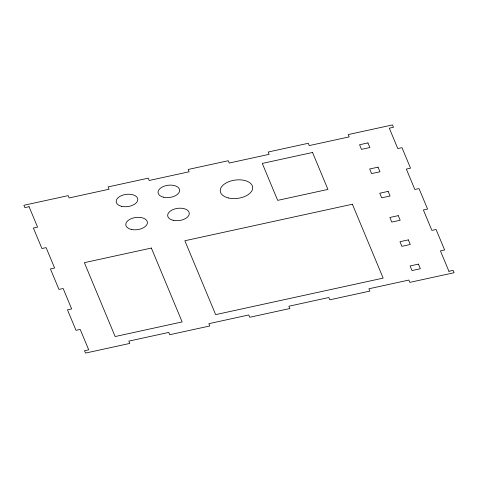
<?xml version="1.0" encoding="UTF-8"?>
<svg xmlns="http://www.w3.org/2000/svg" width="478" height="478" viewBox="0 0 478 478"><rect width="100%" height="100%" fill="white"/><g stroke="black" fill="none" stroke-linecap="round" stroke-linejoin="round"><path stroke-width="0.72" d="M29.068 206.717L24.88 207.631L23.9 205.277L68.187 195.621L69.149 197.934L109.086 189.222L108.118 186.916L148.216 178.174L149.178 180.481L189.115 171.775L188.153 169.469L228.251 160.728L229.213 163.034L269.15 154.328L268.188 152.022L308.28 143.281L309.242 145.587L349.179 136.881L348.217 134.575L392.504 124.919L393.484 127.273L389.295 128.182L397.798 148.586L401.986 147.678L410.53 168.172L406.342 169.081L414.844 189.485L419.033 188.577L427.571 209.065L423.383 209.979L431.885 230.384L436.073 229.47L444.618 249.964L440.429 250.878L448.95 271.331M448.932 271.283L453.12 270.369L454.1 272.723L409.813 282.379L408.851 280.066L368.914 288.778L369.882 291.084L329.784 299.826L328.822 297.519L288.885 306.225L289.847 308.531L249.749 317.273L248.787 314.966L208.85 323.672L209.812 325.978L169.72 334.72L168.758 332.413L128.821 341.119L129.783 343.425L85.496 353.081L84.516 350.727L88.705 349.818L80.202 329.414L76.014 330.322L67.47 309.828L71.658 308.919L63.156 288.515L58.967 289.423L50.429 268.935L54.617 268.021L46.115 247.616L41.927 248.53L33.382 228.036L37.571 227.122L29.05 206.669M312.534 152.476L262.279 163.428L277.676 200.372L327.932 189.413L312.534 152.476M367.94 142.916L359.564 144.738L361.488 149.357L369.864 147.535L367.94 142.916M378.038 167.157L369.667 168.985L371.591 173.598L379.962 171.775L378.038 167.157M388.142 191.397L379.765 193.226L381.689 197.844L390.066 196.016L388.142 191.397M151.365 248.052L84.361 262.661L115.15 336.542L182.154 321.933L151.365 248.052M352.376 204.231L184.867 240.751L215.656 314.632L383.165 278.112L352.376 204.231M398.246 215.644L389.869 217.466L391.793 222.085L400.17 220.256L398.246 215.644M408.349 239.884L399.972 241.707L401.896 246.325L410.273 244.503L408.349 239.884M418.453 264.125L410.076 265.953L412 270.566L420.377 268.744L418.453 264.125M173.167 220.292A10.886 6.154 -7.3 0 0 189.3 213.433A10.886 6.154 -7.3 0 0 172.946 209.603A10.886 6.154 -7.3 0 0 173.167 220.292M163.548 197.205A10.886 6.154 -7.3 0 0 179.674 190.346A10.886 6.154 -7.3 0 0 163.327 186.516A10.886 6.154 -7.3 0 0 163.548 197.205M131.289 229.422A10.886 6.154 -7.3 0 0 147.421 222.563A10.886 6.154 -7.3 0 0 131.074 218.733A10.886 6.154 -7.3 0 0 131.289 229.422M121.669 206.335A10.886 6.154 -7.3 0 0 137.801 199.475A10.886 6.154 -7.3 0 0 121.448 195.645A10.886 6.154 -7.3 0 0 121.669 206.335M228.52 197.982A16.33 9.225 -7.3 0 0 252.719 187.687A16.33 9.225 -7.3 0 0 228.191 181.945A16.33 9.225 -7.3 0 0 228.52 197.982"/></g></svg>
